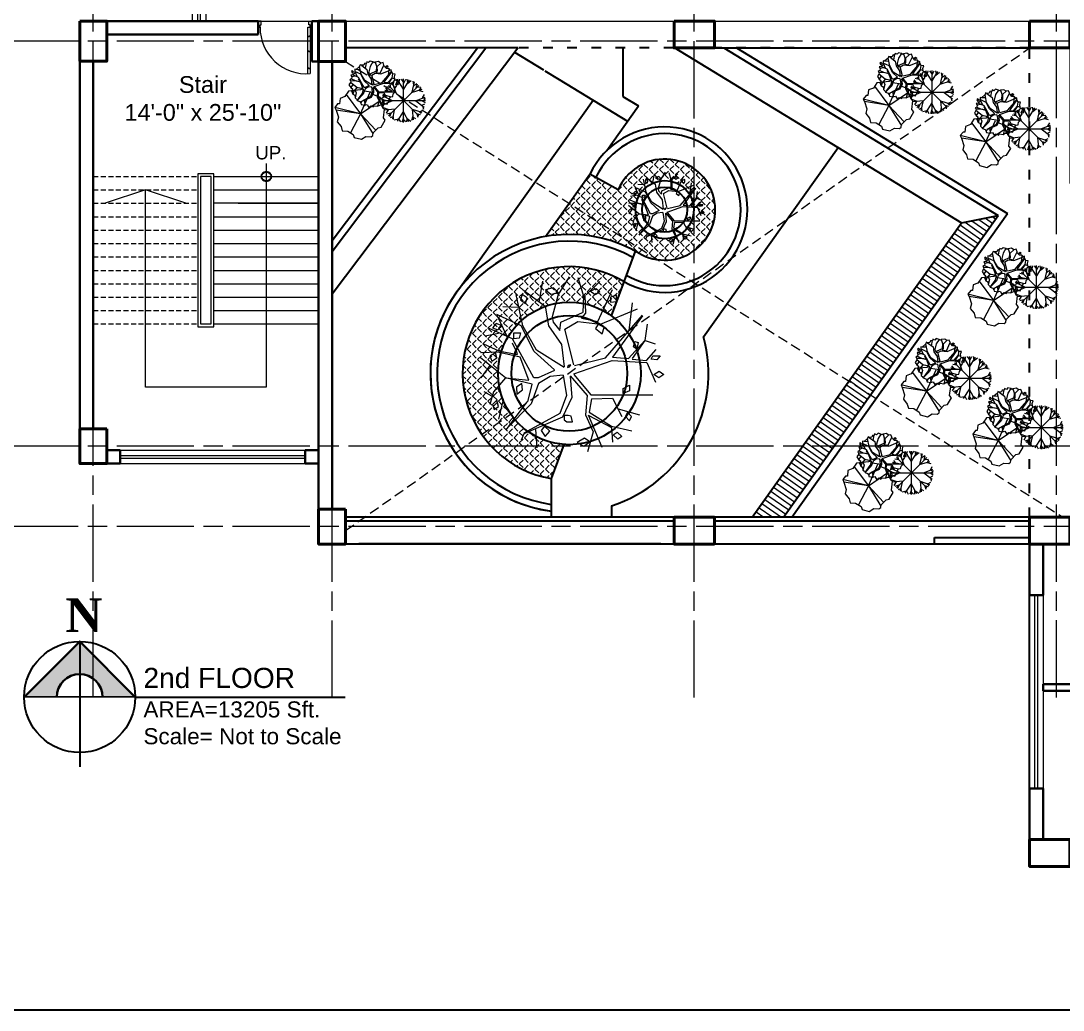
# Model space of a CAD drawing. Header units: inches. Extents: x -12 to 20935469, y -1604 to 24729220.
# Drawn here: x 20895921 to 20896698, y 24718738 to 24719476 of the extents above; entities that cross this region are included whole.
import ezdxf

# ---------------------------------------------------------------- set-up
doc = ezdxf.new("R2010")
doc.units = ezdxf.units.IN
doc.header["$LTSCALE"] = 0.03
doc.header["$MEASUREMENT"] = 0
for name, pattern in [('ACAD_ISO03W100', [30, 12, -18]), ('ACAD_ISO08W100', [36, 24, -3, 6, -3]), ('DASHED2', [0.375, 0.25, -0.125])]:
    doc.linetypes.add(name, pattern=pattern)
for name, color, linetype, lineweight in [('column', 1, 'Continuous', 40), ('Door', 7, 'Continuous', 18), ('Dot', 253, 'Continuous', 0), ('Gas', 21, 'Continuous', 5), ('Grid Line', 252, 'Continuous', 18), ('Hatch', 253, 'Continuous', 15), ('hatch-1', 253, 'Continuous', 5), ('ILLUSTR-TREE', 74, 'Continuous', 0), ('Low Wall', 7, 'Continuous', 30), ('Main Wall', 7, 'Continuous', 30), ('RAIL', 23, 'Continuous', 13), ('STAIR', 46, 'Continuous', 15), ('wind.', 150, 'Continuous', 20)]:
    doc.layers.add(name, color=color, linetype=linetype, lineweight=lineweight)
doc.layers.add('TEXT', color=7, linetype='Continuous')
doc.styles.add('2', font='swisscl.ttf')
doc.styles.add('ATTR', font='romans.shx', dxfattribs={"width": 0.8, "height": 0.7})
doc.styles.get("Standard").update_dxf_attribs({"font": 'timesbd.ttf'})

# ---------------------------------------------------------------- blocks, each defined once
blk = doc.blocks.new('fff')
at = {"layer": 'Grid Line', "color": 252, "linetype": 'ACAD_ISO08W100', "lineweight": 9, "ltscale": 80, "true_color": 0x939598}
for p, q in [((20830948.31, 24723521.1), (20830948.31, 24724698.78)), ((20831126.28, 24723521.11), (20831126.28, 24724698.79)), ((20831396.28, 24723521.11), (20831396.28, 24724698.79)), ((20831666.28, 24723521.12), (20831666.28, 24724698.8)), ((20833096.95, 24724010.75), (20830726.15, 24724010.75)), ((20833096.95, 24723708.72), (20830726.15, 24723708.72)), ((20833096.95, 24723648.75), (20830726.15, 24723648.75))]:
    blk.add_line(p, q, dxfattribs=at)
blk = doc.blocks.new('Door_45')
at = {"layer": 'Door'}
for p, q in [((1.5, 4.97), (1.5, 43.97)), ((3.5, 44.03), (3.5, 4.97)), ((1.5, 40.03), (2.25, 40.03)), ((2.25, 40.03), (2.25, 39.53)), ((2.25, 39.53), (2.75, 39.53)), ((2.75, 39.53), (2.75, 40.03)), ((2.75, 40.03), (3.5, 40.03)), ((1.5, 25.77), (2.25, 25.77)), ((2.25, 25.77), (2.25, 25.27)), ((2.25, 25.27), (2.75, 25.27)), ((2.75, 25.77), (3.5, 25.77)), ((2.75, 25.27), (2.75, 25.77)), ((1.5, 12.57), (2.25, 12.57)), ((2.25, 12.57), (2.25, 13.07)), ((2.25, 13.07), (2.75, 13.07)), ((2.75, 13.07), (2.75, 12.57)), ((2.75, 12.57), (3.5, 12.57)), ((0, -0.03), (0, 4.97)), ((0, 4.97), (1.5, 4.97)), ((3.5, 4.97), (1.5, 4.97)), ((1.5, 4.97), (1.5, 2.97)), ((1.5, 2.97), (2.5, 2.97)), ((2.5, 2.97), (2.5, -0.03)), ((42.5, 3), (42.5, -0.03)), ((43.5, 3), (42.5, 3)), ((45, 5), (43.5, 5)), ((43.5, 5), (43.5, 3)), ((45, -0.03), (45, 5)), ((2.5, -0.03), (0, -0.03)), ((42.5, -0.03), (45, -0.03))]:
    blk.add_line(p, q, dxfattribs=at)
blk.add_arc((4.66, 5.26), 38.84, 359.62325, 94.66847, dxfattribs=at)
blk = doc.blocks.new('TREE_002')
at = {"layer": 'ILLUSTR-TREE'}
for p, q in [((-13173.6, 13892), (-13169.7, 13913.2)), ((-13143.4, 13917.5), (-13154.3, 13899.8)), ((-13134.5, 13916.7), (-13128.5, 13897)), ((-13126.1, 13899.3), (-13112.4, 13912.7)), ((-13190.1, 13868.1), (-13196.7, 13899.8)), ((-13190.6, 13899.8), (-13192.3, 13894.2)), ((-13185.7, 13896.3), (-13190.6, 13899.8)), ((-13189.5, 13904), (-13167.5, 13887.8)), ((-13159, 13906.3), (-13167.2, 13904.2)), ((-13167.2, 13904.2), (-13161.7, 13900)), ((-13161.7, 13900), (-13154, 13901.4)), ((-13154.3, 13899.8), (-13160.4, 13877.2)), ((-13154, 13901.4), (-13159, 13906.3)), ((-13129, 13881.5), (-13128.5, 13898.4)), ((-13127.4, 13899.1), (-13126.8, 13880.8)), ((-13122, 13903), (-13115.9, 13905.8)), ((-13117, 13899.4), (-13122, 13903)), ((-13112.1, 13902.3), (-13117, 13899.4)), ((-13115.9, 13905.8), (-13112.1, 13902.3)), ((-13114.1, 13872.3), (-13099.3, 13904.7)), ((-13095.4, 13898.8), (-13101.6, 13897.1)), ((-13095.4, 13892.7), (-13095.4, 13898.8)), ((-13192.3, 13894.2), (-13187.3, 13890.6)), ((-13187.3, 13890.6), (-13185.7, 13896.3)), ((-13167.5, 13887.8), (-13164.2, 13868.1)), ((-13101.6, 13897.1), (-13101.6, 13891.8)), ((-13101.6, 13891.8), (-13095.4, 13892.7)), ((-13079.5, 13891.3), (-13082.8, 13863.1)), ((-13191.7, 13868.1), (-13216.5, 13879.3)), ((-13216.5, 13878.6), (-13206.6, 13858.2)), ((-13193.9, 13886.4), (-13210.4, 13887.1)), ((-13160.4, 13877.2), (-13159.3, 13871.6)), ((-13151.6, 13871.6), (-13129.6, 13881.5)), ((-13126.8, 13880.8), (-13131.2, 13875.8)), ((-13111.4, 13869.5), (-13074, 13885)), ((-13106.4, 13835.6), (-13069, 13878.6)), ((-13069, 13877.9), (-13099.3, 13836.3)), ((-13217, 13870.2), (-13220.9, 13865.9)), ((-13211, 13868.1), (-13217, 13870.2)), ((-13215.4, 13863.8), (-13211, 13868.1)), ((-13178.5, 13842), (-13191.7, 13868.1)), ((-13176.3, 13843.4), (-13190.1, 13868.1)), ((-13164.2, 13868.1), (-13151, 13849)), ((-13159.3, 13871.6), (-13152.7, 13863.1)), ((-13152.7, 13863.1), (-13151.6, 13871.6)), ((-13147.7, 13864.5), (-13134.5, 13872.3)), ((-13134.5, 13872.3), (-13111.4, 13869.5)), ((-13130.7, 13875.8), (-13114.1, 13872.3)), ((-13113.9, 13869.7), (-13116.7, 13865.3)), ((-13107.8, 13866.2), (-13113.9, 13869.7)), ((-13109.8, 13860), (-13107.8, 13866.2)), ((-13066.3, 13853.2), (-13064.1, 13869.5)), ((-13214.8, 13860.3), (-13228, 13857.5)), ((-13200.5, 13854.7), (-13224.2, 13865.2)), ((-13220.9, 13865.9), (-13215.4, 13863.8)), ((-13199.2, 13860.9), (-13192.3, 13860.9)), ((-13199.2, 13854.7), (-13199.2, 13860.9)), ((-13193.7, 13855.6), (-13199.2, 13854.7)), ((-13192.3, 13860.9), (-13193.7, 13855.6)), ((-13138.4, 13828.6), (-13147.7, 13864.5)), ((-13116.7, 13865.3), (-13109.8, 13860)), ((-13229.7, 13849.7), (-13214.3, 13842.7)), ((-13179.1, 13815.2), (-13200.5, 13854.7)), ((-13196.1, 13841.3), (-13200.5, 13850.4)), ((-13151, 13849), (-13148.3, 13826.4)), ((-13083.3, 13834.9), (-13066.8, 13853.2)), ((-13066.8, 13853.2), (-13079.5, 13834.9)), ((-13078.2, 13846.8), (-13076.8, 13852.1)), ((-13074.7, 13844.2), (-13078.2, 13846.8)), ((-13076.8, 13852.1), (-13073.4, 13851.2)), ((-13073.4, 13851.2), (-13074.7, 13844.2)), ((-13066.3, 13853.2), (-13056.4, 13849.7)), ((-13207.7, 13815.2), (-13233, 13835.6)), ((-13215.4, 13841.3), (-13232.4, 13840.6)), ((-13217.6, 13840.6), (-13223.6, 13837.7)), ((-13223.6, 13837.7), (-13221.4, 13832.1)), ((-13221.4, 13832.1), (-13216.5, 13835.6)), ((-13216.5, 13835.6), (-13217.6, 13840.6)), ((-13192.8, 13836.3), (-13215.4, 13841.3)), ((-13214.3, 13842.7), (-13195.6, 13839.1)), ((-13195.6, 13839.1), (-13196.1, 13841.3)), ((-13184, 13813), (-13192.8, 13836.3)), ((-13158.2, 13823.6), (-13178.5, 13842)), ((-13148.3, 13825.7), (-13176.3, 13843.4)), ((-13137.8, 13827.9), (-13106.4, 13835.6)), ((-13099.3, 13836.3), (-13083.3, 13834.9)), ((-13065.2, 13832.8), (-13055.3, 13844.1)), ((-13060.2, 13834.2), (-13058.6, 13837.7)), ((-13058.6, 13837.7), (-13051.4, 13837.7)), ((-13051.4, 13837.7), (-13054.7, 13833.5)), ((-13223.6, 13827.9), (-13232.4, 13815.2)), ((-13144.4, 13827.9), (-13145, 13825.7)), ((-13145, 13825.7), (-13142.8, 13826.4)), ((-13141.7, 13828.6), (-13144.4, 13827.9)), ((-13142.8, 13826.4), (-13141.7, 13828.6)), ((-13138.4, 13819.4), (-13099.8, 13832.8)), ((-13099.8, 13832.8), (-13064.6, 13830.7)), ((-13079.5, 13834.2), (-13065.2, 13832.8)), ((-13064.6, 13830.7), (-13055.8, 13810.9)), ((-13054.7, 13833.5), (-13060.2, 13834.2)), ((-13207.7, 13815.2), (-13219.8, 13801.1)), ((-13180.7, 13808.8), (-13207.7, 13815.2)), ((-13207.1, 13815.2), (-13184, 13813)), ((-13174.7, 13815.2), (-13179.1, 13815.2)), ((-13158.2, 13822.9), (-13174.7, 13815.2)), ((-13162.6, 13816.6), (-13174.1, 13809.5)), ((-13149.4, 13818), (-13162.6, 13816.6)), ((-13149.4, 13818), (-13146.1, 13797.5)), ((-13142.2, 13817.3), (-13125.2, 13797.5)), ((-13142.2, 13816.6), (-13140.6, 13795.4)), ((-13138.4, 13818.7), (-13121.3, 13798.2)), ((-13057.6, 13818.7), (-13052.1, 13822.2)), ((-13052.7, 13815.2), (-13057.6, 13818.7)), ((-13047.7, 13818.7), (-13052.7, 13815.2)), ((-13052.1, 13822.2), (-13047.7, 13818.7)), ((-13215.4, 13805.3), (-13209.9, 13793.3)), ((-13191, 13809.5), (-13196.5, 13806)), ((-13196.5, 13806), (-13196, 13798.9)), ((-13196, 13798.9), (-13190.5, 13803.2)), ((-13190.5, 13803.2), (-13191, 13809.5)), ((-13185.1, 13791.2), (-13180.7, 13808.8)), ((-13174.1, 13809.5), (-13181.8, 13789.1)), ((-13088.8, 13804.4), (-13082.2, 13807.9)), ((-13088.8, 13799.5), (-13088.8, 13804.4)), ((-13082.2, 13807.9), (-13082.2, 13802.3)), ((-13221.4, 13796.8), (-13229.1, 13801.1)), ((-13219.8, 13801.1), (-13223.6, 13788.4)), ((-13216.5, 13792.6), (-13220.9, 13788.4)), ((-13214.8, 13786.2), (-13216.5, 13792.6)), ((-13209.9, 13793.3), (-13214.8, 13773.5)), ((-13146.1, 13797.5), (-13152.7, 13779.2)), ((-13140.6, 13795.4), (-13149.9, 13775.7)), ((-13125.2, 13797.5), (-13126.8, 13777.8)), ((-13120.7, 13794), (-13122.9, 13780.6)), ((-13121.3, 13798.2), (-13058.6, 13798.2)), ((-13120.7, 13794), (-13099.3, 13794.7)), ((-13099.3, 13794.7), (-13089.9, 13776.4)), ((-13082.2, 13802.3), (-13088.8, 13799.5)), ((-13220.9, 13788.4), (-13219.2, 13783.4)), ((-13219.2, 13783.4), (-13214.8, 13786.2)), ((-13206.6, 13763), (-13185.7, 13791.2)), ((-13181.8, 13789.1), (-13206.6, 13763.7)), ((-13093.8, 13784.1), (-13072.3, 13777.8)), ((-13152.7, 13779.2), (-13189, 13759.4)), ((-13149.9, 13775.7), (-13189, 13758.7)), ((-13144.4, 13777.3), (-13148.3, 13777.3)), ((-13148.3, 13777.3), (-13148.3, 13773)), ((-13148.3, 13773), (-13145.5, 13770.9)), ((-13141.1, 13776.5), (-13144.4, 13777.3)), ((-13140, 13770.9), (-13141.1, 13776.5)), ((-13126.8, 13777.8), (-13119.1, 13760.9)), ((-13124, 13777.8), (-13110.3, 13745.3)), ((-13123.5, 13777.1), (-13100.4, 13765.1)), ((-13122.9, 13780.6), (-13100.4, 13766.5)), ((-13084.4, 13780.7), (-13086.4, 13776.3)), ((-13086.4, 13776.3), (-13082.3, 13771.9)), ((-13080.2, 13776.3), (-13084.4, 13780.7)), ((-13082.3, 13771.9), (-13080.2, 13776.3)), ((-13177.4, 13763), (-13175.8, 13744.6)), ((-13168.3, 13766.6), (-13171.7, 13762.2)), ((-13171.7, 13762.2), (-13167.6, 13756)), ((-13162.8, 13761.3), (-13168.3, 13766.6)), ((-13167.6, 13756), (-13162.8, 13761.3)), ((-13145.5, 13770.9), (-13140, 13770.9)), ((-13119.1, 13760.9), (-13124.6, 13740.4)), ((-13100.4, 13766.5), (-13080, 13761.6)), ((-13100.4, 13765.1), (-13099.3, 13750.3)), ((-13189, 13758.7), (-13191.7, 13752.4)), ((-13127.7, 13754.2), (-13135.3, 13749.8)), ((-13128.4, 13746.3), (-13122.2, 13750.7)), ((-13122.2, 13750.7), (-13127.7, 13754.2)), ((-13098.8, 13757.8), (-13094.7, 13760.4)), ((-13094, 13753.4), (-13098.8, 13757.8)), ((-13094.7, 13760.4), (-13089.9, 13756)), ((-13089.9, 13756), (-13094, 13753.4)), ((-13135.3, 13749.8), (-13128.4, 13746.3))]:
    blk.add_line(p, q, dxfattribs=at)
at = {"layer": 'ILLUSTR-TREE', "style": 'ATTR', "width": 0.8, "flags": 9}
blk.add_attdef('ESTCODE', (-13144.4, 13827.9), '', height=1.05, dxfattribs=at)
blk = doc.blocks.new('TREE_009')
at = {"layer": 'ILLUSTR-TREE'}
for p, q in [((-12222.4, 13880.3), (-12222.4, 13870.7)), ((-12216.4, 13879.1), (-12222.4, 13880.3)), ((-12202.6, 13891.8), (-12216.4, 13879.1)), ((-12199.9, 13878.4), (-12216.4, 13879.1)), ((-12200.4, 13897.9), (-12202.6, 13891.8)), ((-12196, 13860.1), (-12202.6, 13891.8)), ((-12195.5, 13896.1), (-12200.4, 13897.9)), ((-12185.9, 13897), (-12195.5, 13896.1)), ((-12195.5, 13896.1), (-12173.5, 13879.8)), ((-12183.2, 13903.2), (-12185.9, 13897)), ((-12175.7, 13905.2), (-12183.2, 13903.2)), ((-12179.5, 13884.1), (-12175.7, 13905.2)), ((-12174.2, 13910.3), (-12175.7, 13905.2)), ((-12166.7, 13906.7), (-12174.2, 13910.3)), ((-12173.5, 13879.8), (-12170.2, 13860.1)), ((-12160.5, 13912.9), (-12166.7, 13906.7)), ((-12160.3, 13891.8), (-12166.3, 13869.3)), ((-12149.3, 13909.5), (-12160.5, 13912.9)), ((-12149.3, 13909.5), (-12160.3, 13891.8)), ((-12144, 13905.9), (-12149.3, 13909.5)), ((-12140.5, 13908.8), (-12144, 13905.9)), ((-12126.8, 13911.1), (-12140.5, 13908.8)), ((-12140.5, 13908.8), (-12134.4, 13889)), ((-12135, 13873.5), (-12134.4, 13890.4)), ((-12133.3, 13891.1), (-12132.7, 13872.8)), ((-12132.1, 13891.3), (-12118.3, 13904.7)), ((-12118.3, 13904.7), (-12126.8, 13911.1)), ((-12120.1, 13864.3), (-12105.2, 13896.8)), ((-12108.9, 13906.7), (-12118.3, 13904.7)), ((-12117.3, 13861.5), (-12079.9, 13877)), ((-12105.2, 13896.8), (-12108.9, 13906.7)), ((-12102.7, 13891.7), (-12105.2, 13896.8)), ((-12095.1, 13883.8), (-12102.7, 13891.7)), ((-12097.9, 13891.8), (-12092.4, 13895.4)), ((-12093, 13888.3), (-12097.9, 13891.8)), ((-12085.4, 13883.4), (-12095.1, 13883.8)), ((-12088, 13891.8), (-12093, 13888.3)), ((-12092.4, 13895.4), (-12088, 13891.8)), ((-12085.4, 13883.4), (-12088.7, 13855.2)), ((-12079.9, 13877), (-12085.4, 13883.4)), ((-12075.9, 13878.5), (-12079.9, 13877)), ((-12075, 13870.7), (-12075.9, 13878.5)), ((-12235.6, 13841.8), (-12241.6, 13838)), ((-12241.6, 13838), (-12238.4, 13832.6)), ((-12230.1, 13857.3), (-12237.5, 13856.5)), ((-12237.5, 13856.5), (-12234, 13849.5)), ((-12234, 13849.5), (-12235.6, 13841.8)), ((-12235.6, 13841.8), (-12220.2, 13834.7)), ((-12232, 13875), (-12235.4, 13870.6)), ((-12235.4, 13870.6), (-12231.3, 13864.4)), ((-12220.8, 13852.3), (-12234, 13849.5)), ((-12226.5, 13869.7), (-12232, 13875)), ((-12231.3, 13864.4), (-12226.5, 13869.7)), ((-12223.7, 13862.7), (-12230.1, 13857.3)), ((-12206.5, 13846.7), (-12230.1, 13857.3)), ((-12222.4, 13870.7), (-12223.7, 13862.7)), ((-12197.7, 13860.1), (-12222.4, 13871.4)), ((-12222.4, 13870.7), (-12212.5, 13850.2)), ((-12220.2, 13834.7), (-12201.5, 13831.2)), ((-12185, 13807.2), (-12206.5, 13846.7)), ((-12202.1, 13833.3), (-12206.5, 13842.5)), ((-12184.5, 13834), (-12197.7, 13860.1)), ((-12182.3, 13835.4), (-12196, 13860.1)), ((-12164.1, 13815.7), (-12184.5, 13834)), ((-12154.2, 13817.8), (-12182.3, 13835.4)), ((-12170.2, 13860.1), (-12157, 13841.1)), ((-12166.3, 13869.3), (-12165.2, 13863.6)), ((-12165.2, 13863.6), (-12158.6, 13855.2)), ((-12158.6, 13855.2), (-12157.5, 13863.6)), ((-12157.5, 13863.6), (-12135.5, 13873.5)), ((-12157, 13841.1), (-12154.2, 13818.5)), ((-12153.7, 13856.6), (-12140.5, 13864.3)), ((-12144.3, 13820.6), (-12153.7, 13856.6)), ((-12140.5, 13864.3), (-12117.3, 13861.5)), ((-12132.7, 13872.8), (-12137.2, 13867.9)), ((-12136.6, 13867.9), (-12120.1, 13864.3)), ((-12112.4, 13827.6), (-12075, 13870.7)), ((-12075, 13870), (-12105.2, 13828.4)), ((-12089.3, 13826.9), (-12072.8, 13845.3)), ((-12072.8, 13845.3), (-12085.4, 13826.9)), ((-12070, 13861.5), (-12075, 13870.7)), ((-12072.2, 13845.3), (-12070, 13861.5)), ((-12072.2, 13845.3), (-12062.3, 13841.8)), ((-12071.1, 13824.8), (-12061.2, 13836.1)), ((-12060.1, 13860.9), (-12070, 13861.5)), ((-12063.5, 13850.3), (-12060.1, 13860.9)), ((-12062.3, 13841.8), (-12063.5, 13850.3)), ((-12061.2, 13836.1), (-12062.3, 13841.8)), ((-12049.1, 13838.8), (-12061.2, 13836.1)), ((-12058, 13820.3), (-12049.1, 13838.8)), ((-12238.9, 13827.6), (-12245.1, 13817.7)), ((-12245.1, 13817.7), (-12238.4, 13807.2)), ((-12238.4, 13832.6), (-12238.9, 13827.6)), ((-12213.6, 13807.2), (-12238.9, 13827.6)), ((-12221.3, 13833.3), (-12238.4, 13832.6)), ((-12229.6, 13819.9), (-12238.4, 13807.2)), ((-12238.4, 13807.2), (-12229.9, 13800.9)), ((-12229.9, 13800.9), (-12235.1, 13793.1)), ((-12227.4, 13788.9), (-12235.1, 13793.1)), ((-12235.1, 13793.1), (-12232.7, 13786.8)), ((-12225.7, 13793.1), (-12229.6, 13780.4)), ((-12213.6, 13807.2), (-12225.7, 13793.1)), ((-12198.8, 13828.4), (-12221.3, 13833.3)), ((-12221.3, 13797.3), (-12215.8, 13785.3)), ((-12186.7, 13800.8), (-12213.6, 13807.2)), ((-12213.1, 13807.2), (-12190, 13805.1)), ((-12201.5, 13831.2), (-12202.1, 13833.3)), ((-12190, 13805.1), (-12198.8, 13828.4)), ((-12191.1, 13783.2), (-12186.7, 13800.8)), ((-12180.1, 13801.6), (-12187.8, 13781.1)), ((-12180.6, 13807.2), (-12185, 13807.2)), ((-12164.1, 13815), (-12180.6, 13807.2)), ((-12168.5, 13808.6), (-12180.1, 13801.6)), ((-12155.3, 13810), (-12168.5, 13808.6)), ((-12155.3, 13810), (-12152, 13789.6)), ((-12150.4, 13819.9), (-12150.9, 13817.8)), ((-12150.9, 13817.8), (-12148.7, 13818.5)), ((-12147.6, 13820.6), (-12150.4, 13819.9)), ((-12148.7, 13818.5), (-12147.6, 13820.6)), ((-12148.2, 13809.3), (-12131.1, 13789.6)), ((-12148.2, 13808.6), (-12146.5, 13787.4)), ((-12144.3, 13811.4), (-12105.8, 13824.8)), ((-12144.3, 13810.7), (-12127.2, 13790.3)), ((-12143.8, 13819.9), (-12112.4, 13827.6)), ((-12105.8, 13824.8), (-12070.6, 13822.7)), ((-12105.2, 13828.4), (-12089.3, 13826.9)), ((-12085.4, 13826.2), (-12071.1, 13824.8)), ((-12070.6, 13822.7), (-12061.8, 13803)), ((-12064.5, 13790.3), (-12061.4, 13796.5)), ((-12061.8, 13803), (-12053.9, 13815)), ((-12061.4, 13796.5), (-12061.8, 13803)), ((-12053.9, 13815), (-12058, 13820.3)), ((-12051.8, 13826.5), (-12053.9, 13822.1)), ((-12053.9, 13822.1), (-12049.7, 13817.7)), ((-12047.7, 13822.1), (-12051.8, 13826.5)), ((-12049.7, 13817.7), (-12047.7, 13822.1)), ((-12232.7, 13786.8), (-12229.6, 13780.4)), ((-12229.6, 13780.4), (-12222.4, 13777.1)), ((-12222.4, 13777.1), (-12220.8, 13765.6)), ((-12215.8, 13785.3), (-12220.8, 13765.6)), ((-12220.8, 13765.6), (-12214.8, 13760.4)), ((-12214.8, 13760.4), (-12212.5, 13755.7)), ((-12212.5, 13755), (-12191.6, 13783.2)), ((-12187.8, 13781.1), (-12212.5, 13755.7)), ((-12212.5, 13755.7), (-12202.4, 13751.6)), ((-12202.4, 13751.6), (-12197.7, 13744.4)), ((-12194.9, 13750.8), (-12197.7, 13744.4)), ((-12158.6, 13771.2), (-12194.9, 13751.5)), ((-12155.9, 13767.7), (-12194.9, 13750.8)), ((-12183.4, 13755), (-12181.7, 13736.7)), ((-12152, 13789.6), (-12158.6, 13771.2)), ((-12146.5, 13787.4), (-12155.9, 13767.7)), ((-12131.1, 13789.6), (-12132.7, 13769.8)), ((-12132.7, 13769.8), (-12125, 13752.9)), ((-12125, 13752.9), (-12130.5, 13732.4)), ((-12130, 13769.8), (-12116.2, 13737.4)), ((-12129.4, 13769.1), (-12106.3, 13757.1)), ((-12126.7, 13786), (-12128.9, 13772.6)), ((-12128.9, 13772.6), (-12106.3, 13758.5)), ((-12127.2, 13790.3), (-12064.5, 13790.3)), ((-12126.7, 13786), (-12105.2, 13786.7)), ((-12106.3, 13758.5), (-12086, 13753.6)), ((-12106.3, 13757.1), (-12105.2, 13742.3)), ((-12105.2, 13786.7), (-12095.9, 13768.4)), ((-12099.7, 13776.2), (-12078.3, 13769.8)), ((-12093.1, 13741), (-12086, 13753.6)), ((-12086, 13753.6), (-12084.8, 13761.3)), ((-12084.8, 13761.3), (-12078.3, 13769.8)), ((-12078.3, 13769.8), (-12070.4, 13771)), ((-12070.4, 13771), (-12068.3, 13781.5)), ((-12068.3, 13781.5), (-12063.5, 13786.8)), ((-12063.5, 13786.8), (-12064.5, 13790.3)), ((-12197.7, 13744.4), (-12196.9, 13739.2)), ((-12196.9, 13739.2), (-12181.7, 13736.7)), ((-12181.7, 13736.7), (-12172.8, 13739.2)), ((-12172.8, 13739.2), (-12165.3, 13726.9)), ((-12165.3, 13726.9), (-12157.7, 13733.9)), ((-12157.7, 13733.9), (-12148.8, 13729.5)), ((-12148.8, 13729.5), (-12144.6, 13733.9)), ((-12144.6, 13733.9), (-12130.5, 13732.4)), ((-12130.5, 13732.4), (-12122, 13736.6)), ((-12122, 13736.6), (-12116.2, 13737.4)), ((-12116.2, 13737.4), (-12112.3, 13748)), ((-12108.3, 13740.7), (-12113.8, 13737.2)), ((-12113.8, 13737.2), (-12113.2, 13730.1)), ((-12113.2, 13730.1), (-12107.7, 13734.4)), ((-12112.3, 13748), (-12105.2, 13742.3)), ((-12107.7, 13734.4), (-12108.3, 13740.7)), ((-12105.2, 13742.3), (-12093.1, 13741))]:
    blk.add_line(p, q, dxfattribs=at)
at = {"layer": 'ILLUSTR-TREE', "style": 'ATTR', "width": 0.8, "flags": 9}
blk.add_attdef('ESTCODE', (-12147.6, 13820.6), '', height=1.05, dxfattribs=at)
blk = doc.blocks.new('TREE_018')
at = {"layer": 'ILLUSTR-TREE'}
for p, q in [((-11106, 14107.7), (-11119.7, 14087.4)), ((-11115.1, 14094.2), (-11061.1, 14022.2)), ((-11060.6, 14112.1), (-11106, 14107.7)), ((-11061.1, 14022.2), (-11025.1, 14103.2)), ((-11053.7, 14115.6), (-11060.6, 14112.1)), ((-11046.1, 14107.7), (-11053.7, 14115.6)), ((-11014.5, 14102.4), (-11046.1, 14107.7)), ((-11014.5, 14094.4), (-11014.5, 14102.4)), ((-10985.6, 14083), (-11014.5, 14094.4)), ((-11147.2, 14059.2), (-11157.5, 14046)), ((-11140.4, 14059.2), (-11147.2, 14059.2)), ((-11138.3, 14080.3), (-11140.4, 14059.2)), ((-11119.7, 14087.4), (-11138.3, 14080.3)), ((-11061.1, 14022.2), (-10987.7, 14072.4)), ((-10987, 14070.6), (-10985.6, 14083)), ((-10975.3, 14042.4), (-10987, 14070.6)), ((-11061.1, 14022.2), (-11157.5, 14046)), ((-11157.5, 14046), (-11153.4, 14036.3)), ((-11061.1, 14022.2), (-11153.4, 14036.3)), ((-11153.4, 14036.3), (-11144.5, 14008.9)), ((-11061.1, 14022.2), (-11099.1, 13950.3)), ((-11061.1, 14022.2), (-11003.8, 13960)), ((-11061.1, 14022.2), (-11013.8, 13945.4)), ((-10970.5, 14039.8), (-10975.3, 14042.4)), ((-10974.6, 14006.3), (-10970.5, 14039.8)), ((-11144.5, 14008.9), (-11148.6, 13992.2)), ((-11148.6, 13992.2), (-11134.2, 13973.7)), ((-10982.9, 13971.9), (-10967.7, 13997.5)), ((-10967.7, 13997.5), (-10974.6, 14006.3)), ((-11134.2, 13973.7), (-11130, 13957.8)), ((-11130, 13957.8), (-11109.4, 13956.9)), ((-11109.4, 13956.9), (-11088.8, 13943.7)), ((-11088.8, 13943.7), (-11085.3, 13933.1)), ((-11021.4, 13935.7), (-11014.5, 13940.2)), ((-11014.5, 13940.2), (-11013.1, 13950.7)), ((-11013.1, 13950.7), (-10994.6, 13969.2)), ((-10994.6, 13969.2), (-10982.9, 13971.9)), ((-11085.3, 13933.1), (-11057.8, 13926)), ((-11057.8, 13926), (-11040.6, 13936.6)), ((-11040.6, 13936.6), (-11021.4, 13935.7))]:
    blk.add_line(p, q, dxfattribs=at)
at = {"layer": 'ILLUSTR-TREE', "style": 'ATTR', "width": 0.8, "flags": 9}
blk.add_attdef('ESTCODE', (-11061.1, 14022.2), '', height=1.05, dxfattribs=at)
blk = doc.blocks.new('TREE_007')
at = {"layer": 'ILLUSTR-TREE'}
for p, q in [((-12375.6, 14090.8), (-12501.6, 13964.8)), ((-12501.6, 14090.8), (-12375.6, 13964.8)), ((-12491.7, 14081.1), (-12495, 14097.3)), ((-12480.7, 14091), (-12492.8, 14099.4)), ((-12469.7, 14059.9), (-12485.7, 14105.1)), ((-12481.3, 14091.7), (-12477.4, 14109.3)), ((-12456, 14102.3), (-12471.4, 14111.4)), ((-12438.9, 14074.7), (-12463.7, 14114.2)), ((-12457.6, 14104.4), (-12454.9, 14116.4)), ((-12438.3, 14103.7), (-12447.7, 14117.1)), ((-12438.6, 13937.8), (-12438.6, 14117.8)), ((-12438.3, 14100.1), (-12429.5, 14117.1)), ((-12438.3, 14075.5), (-12414.1, 14114.2)), ((-12420.7, 14103), (-12423.5, 14117.1)), ((-12422.9, 14099.4), (-12407, 14111.4)), ((-12403.7, 14062.8), (-12393.2, 14105.8)), ((-12396.5, 14092.4), (-12398.7, 14107.9)), ((-12396.5, 14090.3), (-12383.9, 14099.4)), ((-12386.6, 14080.4), (-12381.7, 14097.3)), ((-12516.5, 14043), (-12527.5, 14039.5)), ((-12485.1, 14027.5), (-12526.4, 14047.2)), ((-12513.7, 14041.6), (-12523.6, 14054.3)), ((-12504.9, 14067.7), (-12521.4, 14062.8)), ((-12470.8, 14059.9), (-12517, 14070.5)), ((-12503.3, 14067), (-12512.6, 14079)), ((-12492.3, 14081.1), (-12508.2, 14084.6)), ((-12405.3, 14061.3), (-12362.4, 14074.7)), ((-12389.4, 14027.5), (-12349.8, 14042.3)), ((-12382.8, 14083.2), (-12369, 14084.6)), ((-12374.5, 14070.5), (-12358.6, 14066.3)), ((-12372.9, 14071.2), (-12366.3, 14081.8)), ((-12360.2, 14038.8), (-12352.5, 14052.9)), ((-12528.6, 14027.8), (-12348.6, 14027.8)), ((-12516.5, 14027.5), (-12528, 14021.1)), ((-12518.1, 14026.8), (-12527.5, 14033.8)), ((-12485.1, 14026.8), (-12526.9, 14009.2)), ((-12515.9, 14014.1), (-12526.9, 14017.6)), ((-12520.3, 14012), (-12525.3, 14005.6)), ((-12387.7, 14027.5), (-12353.1, 14000.7)), ((-12363, 14008.4), (-12350.3, 14014.8)), ((-12361.9, 14027.5), (-12349.2, 14019.7)), ((-12360.2, 14027.5), (-12349.2, 14033.8)), ((-12360.2, 14006.3), (-12356.9, 13992.9)), ((-12358.6, 14038.8), (-12349.2, 14036)), ((-12502.7, 13990.8), (-12522.5, 13997.9)), ((-12473.6, 13992.9), (-12518.7, 13988)), ((-12502.7, 13989.4), (-12511.5, 13975.3)), ((-12491.2, 13976), (-12507.7, 13971.1)), ((-12491.2, 13974.6), (-12496.7, 13960.5)), ((-12482.9, 13961.2), (-12493.9, 13957)), ((-12477.4, 13988.7), (-12485.1, 13952)), ((-12482.4, 13961.2), (-12481.3, 13949.2)), ((-12439.4, 13983.8), (-12465.9, 13942.9)), ((-12438.9, 13957), (-12445.5, 13938.6)), ((-12438.9, 13979.5), (-12418.5, 13941.4)), ((-12400.4, 13964), (-12405.3, 13945)), ((-12403.1, 13992.2), (-12363.5, 13979.5)), ((-12403.1, 13992.2), (-12398.7, 13948.5)), ((-12399.3, 13959.1), (-12389.4, 13953.4)), ((-12385.5, 13974.6), (-12370.1, 13970.4)), ((-12383.3, 13972.5), (-12380, 13959.8)), ((-12374, 13983.1), (-12366.3, 13973.9)), ((-12370.7, 13982.3), (-12358.6, 13988)), ((-12460.4, 13950.6), (-12477.4, 13947.1)), ((-12459.3, 13952.7), (-12452.1, 13939.3)), ((-12438.3, 13947.8), (-12430.6, 13939.3)), ((-12425.7, 13953.4), (-12426.8, 13939.3)), ((-12424.6, 13953.4), (-12408.6, 13942.9))]:
    blk.add_line(p, q, dxfattribs=at)
at = {"layer": 'ILLUSTR-TREE', "style": 'ATTR', "width": 0.8, "flags": 9}
blk.add_attdef('ESTCODE', (-12438.6, 14027.8), '', height=1.05, dxfattribs=at)

msp = doc.modelspace()

# ---------------------------------------------------------------- hatches: boundary and pattern name
at = {"layer": 'hatch-1'}
h = msp.add_hatch(dxfattribs=at)
h.set_pattern_fill('ANGLE', color=256, scale=20, angle=315)
h.set_pattern_definition([(315, (67250.2304, 1006.44), (3.8890872965, 3.8890872965), [4, -1.5]), (45, (67250.2304, 1006.44), (-3.8890872965, 3.8890872965), [4, -1.5])])
h.paths.add_polyline_path([(20896365.91, 24719349.59), (20896344.83, 24719361.22), (20896311.84, 24719314.83, -0.177815), (20896382.12, 24719302.01, 2.616068)])
h.paths.add_polyline_path([(20896422.36, 24719334.85, 1), (20896378.83, 24719334.85, 1)], flags=16)
h.paths.add_polyline_path([(20896417.36, 24719334.85, -1), (20896383.83, 24719334.85, -1)], flags=0)
h = msp.add_hatch(dxfattribs=at)
h.set_pattern_fill('ANGLE', color=256, scale=20, angle=315)
h.set_pattern_definition([(315, (56874.597, 25284.3755), (3.8890872965, 3.8890872965), [4, -1.5]), (45, (56874.597, 25284.3755), (-3.8890872965, 3.8890872965), [4, -1.5])])
h.paths.add_polyline_path([(20896370.17, 24719281.19, 0.806908), (20896264.22, 24719167.17), (20896285.83, 24719182.42, -0.152783), (20896276.34, 24719212.73, -0.61288), (20896360.79, 24719255.74)])
h.paths.add_polyline_path([(20896325.39, 24719159.71, -0.225355), (20896285.83, 24719182.42), (20896264.22, 24719167.17, 0.200401), (20896316.01, 24719134.26)])
at = {"layer": 'Low Wall'}
h = msp.add_hatch(color=256, dxfattribs=at)
h.paths.add_polyline_path([(20895947.45, 24718971.37), (20895923.07, 24718971.37), (20895964.49, 24719012.79), (20895964.49, 24718988.41, 0.414214)])
h.paths.add_polyline_path([(20895964.49, 24718988.41), (20895964.49, 24719012.79), (20896005.9, 24718971.37), (20895981.52, 24718971.37, 0.414214)])

# ---------------------------------------------------------------- linework, layer by layer
for p, q in [((20896152.62, 24719271.98), (20896291.12, 24719455.44)), ((20896152.62, 24719311.81), (20896261.05, 24719455.44)), ((20896152.62, 24719303.52), (20896267.31, 24719455.44)), ((20896291.12, 24719455.44), (20896162.62, 24719455.44)), ((20896288.71, 24719452.25), (20896310.34, 24719439.03)), ((20896310.29, 24719455.44), (20896310.34, 24719455.41)), ((20896369.34, 24719455.44), (20896369.34, 24719419.35)), ((20896407.62, 24719455.79), (20896621.79, 24719324.91)), ((20896437.62, 24719455.44), (20896672.62, 24719455.44)), ((20896444.63, 24719455.44), (20896649.07, 24719330.5)), ((20896454.22, 24719455.44), (20896656.25, 24719331.97)), ((20896311.34, 24719438.41), (20896321.91, 24719431.96)), ((20896321.91, 24719431.96), (20896372.96, 24719400.76)), ((20896369.34, 24719419.35), (20896381.08, 24719412.18)), ((20896247.04, 24719275.44), (20896347.31, 24719416.43)), ((20896357.4, 24719378.88), (20896381.08, 24719412.18)), ((20896429.5, 24719239.98), (20896529.85, 24719381.09)), ((20896311.84, 24719314.83), (20896344.83, 24719361.22)), ((20896365.91, 24719349.59), (20896344.83, 24719361.22)), ((20896489.19, 24719105.44), (20896649.07, 24719330.5)), ((20896495.32, 24719105.44), (20896656.25, 24719331.97)), ((20896621.79, 24719324.91), (20896649.07, 24719330.5)), ((20896465.89, 24719105.44), (20896621.79, 24719324.91)), ((20896378.58, 24719304), (20896360.79, 24719255.74)), ((20896325.39, 24719159.71), (20896316.01, 24719134.26)), ((20896316.01, 24719134.26), (20896316.01, 24719105.44)), ((20896360.95, 24719113.98), (20896360.95, 24719105.44)), ((20896407.62, 24719105.45), (20896162.62, 24719105.45)), ((20896407.62, 24719105.44), (20896162.62, 24719105.44)), ((20896407.62, 24719102.45), (20896162.62, 24719102.45)), ((20896407.62, 24719102.44), (20896162.62, 24719102.44)), ((20896601.62, 24719105.44), (20896437.62, 24719105.44)), ((20896672.62, 24719105.44), (20896437.62, 24719105.44)), ((20896601.62, 24719102.44), (20896437.62, 24719102.44)), ((20896672.62, 24719102.44), (20896437.62, 24719102.44)), ((20896601.62, 24719085.44), (20896162.62, 24719085.45)), ((20896397.59, 24719085.59), (20896172.59, 24719085.6)), ((20896221.75, 24719085.6), (20896221.75, 24719085.6)), ((20895964.49, 24719012.79), (20895964.49, 24718919.41)), ((20896005.9, 24718971.37), (20896162.38, 24718971.37))]:
    msp.add_line(p, q)
at = {"linetype": 'ACAD_ISO03W100', "ltscale": 20}
for p, q in [((20896497.12, 24719455.44), (20896162.62, 24719455.44)), ((20896672.62, 24719455.44), (20896524.68, 24719455.44)), ((20896672.62, 24719105.44), (20896672.62, 24719455.44))]:
    msp.add_line(p, q, dxfattribs=at)
msp.add_lwpolyline([(20896601.62, 24719090.44), (20896672.62, 24719090.44), (20896672.62, 24719085.44), (20896601.62, 24719085.44)], close=True)
for points in [[(20897358.09, 24719085.42), (20897358.09, 24718844.97), (20896672.62, 24718844.97), (20896672.62, 24719085.44)], [(20896005.86, 24718971.41), (20895923.07, 24718971.34)]]:
    msp.add_lwpolyline(points)
for centre, radius in [((20896103.58, 24719359.57), 3.61), ((20896400.59, 24719334.85), 21.77), ((20896400.59, 24719334.85), 16.77), ((20896329.52, 24719212.73), 53.18), ((20896329.52, 24719212.73), 43.18), ((20895964.49, 24718971.37), 41.41)]:
    msp.add_circle(centre, radius)
for centre, radius, start, end in [((20896400.59, 24719334.85), 61.68, 240.38426, 154.68768), ((20896400.59, 24719334.85), 56.68, 239.62136, 154.68768), ((20896400.59, 24719334.85), 37.68, 238.95573, 156.97315), ((20896329.52, 24719212.73), 103.62, 59.49523, 262.50841), ((20896329.52, 24719212.73), 98.62, 61.33391, 262.12624), ((20896329.52, 24719212.73), 79.62, 59.35356, 260.23079), ((20896329.52, 24719212.73), 103.62, 142.75346, 262.50842), ((20896329.52, 24719212.73), 103.62, 287.6546, 15.25112)]:
    msp.add_arc(centre, radius, start, end)
at = {"layer": 'column', "lineweight": 40, "ltscale": 20}
for points in [[(20895964.64, 24719475.49), (20895984.64, 24719475.49), (20895984.64, 24719445.49), (20895964.64, 24719445.49)], [(20896142.62, 24719475.44), (20896162.62, 24719475.44), (20896162.62, 24719445.44), (20896142.62, 24719445.44)], [(20896407.62, 24719475.44), (20896407.62, 24719455.44), (20896437.62, 24719455.44), (20896437.62, 24719475.44)], [(20896672.62, 24719475.44), (20896672.62, 24719455.44), (20896702.62, 24719455.44), (20896702.62, 24719475.44)], [(20895984.65, 24719171.41), (20895964.65, 24719171.41), (20895964.65, 24719145.41), (20895984.65, 24719145.41)], [(20896162.62, 24719111.45), (20896142.62, 24719111.45), (20896142.62, 24719085.45), (20896162.62, 24719085.45)], [(20896437.62, 24719085.44), (20896437.62, 24719105.44), (20896407.62, 24719105.44), (20896407.62, 24719085.44)], [(20896672.62, 24719105.44), (20896672.62, 24719085.44), (20896702.62, 24719085.44), (20896702.62, 24719105.44)], [(20896672.62, 24718864.97), (20896672.62, 24718844.97), (20896702.62, 24718844.97), (20896702.62, 24718864.97)]]:
    msp.add_lwpolyline(points, close=True, dxfattribs=at)
at = {"layer": 'Defpoints'}
msp.add_lwpolyline([(20895720.09, 24720196.34), (20898158.96, 24720196.34), (20898158.96, 24718737.81), (20895720.09, 24718737.81)], close=True, dxfattribs=at)
at = {"layer": 'Dot', "linetype": 'DASHED2', "lineweight": 0, "ltscale": 1000}
for p, q in [((20896162.62, 24719095.45), (20896672.62, 24719455.44)), ((20896162.62, 24719445.45), (20896697.62, 24719105.44))]:
    msp.add_line(p, q, dxfattribs=at)
at = {"layer": 'Gas', "color": 0, "lineweight": 5}
for points in [[(20896064.59, 24719361.57), (20896052.59, 24719361.57), (20896052.59, 24719247.57), (20896064.59, 24719247.57)], [(20896062.59, 24719359.57), (20896054.59, 24719359.57), (20896054.59, 24719249.57), (20896062.59, 24719249.57)]]:
    msp.add_lwpolyline(points, close=True, dxfattribs=at)
at = {"layer": 'Hatch', "linetype": 'Continuous'}
for p, q in [((20896629.6, 24719326.51), (20896640.71, 24719318.73)), ((20896634.65, 24719327.54), (20896642.88, 24719321.78)), ((20896639.71, 24719328.58), (20896645.05, 24719324.84)), ((20896644.77, 24719329.62), (20896647.22, 24719327.9)), ((20896618.63, 24719320.45), (20896634.19, 24719309.56)), ((20896620.8, 24719323.51), (20896636.36, 24719312.61)), ((20896624.54, 24719325.47), (20896638.53, 24719315.67)), ((20896612.11, 24719311.28), (20896627.67, 24719300.38)), ((20896614.28, 24719314.34), (20896629.85, 24719303.44)), ((20896616.45, 24719317.4), (20896632.02, 24719306.5)), ((20896607.77, 24719305.17), (20896623.33, 24719294.27)), ((20896609.94, 24719308.23), (20896625.5, 24719297.33)), ((20896601.25, 24719296), (20896616.82, 24719285.1)), ((20896603.42, 24719299.05), (20896618.99, 24719288.16)), ((20896605.6, 24719302.11), (20896621.16, 24719291.21)), ((20896596.91, 24719289.88), (20896612.47, 24719278.98)), ((20896599.08, 24719292.94), (20896614.64, 24719282.04)), ((20896590.39, 24719280.71), (20896605.96, 24719269.81)), ((20896592.56, 24719283.77), (20896608.13, 24719272.87)), ((20896594.74, 24719286.82), (20896610.3, 24719275.93)), ((20896586.05, 24719274.6), (20896601.61, 24719263.7)), ((20896588.22, 24719277.65), (20896603.79, 24719266.75)), ((20896579.53, 24719265.42), (20896595.1, 24719254.53)), ((20896581.71, 24719268.48), (20896597.27, 24719257.58)), ((20896583.88, 24719271.54), (20896599.44, 24719260.64)), ((20896573.02, 24719256.25), (20896588.58, 24719245.35)), ((20896575.19, 24719259.31), (20896590.75, 24719248.41)), ((20896577.36, 24719262.37), (20896592.93, 24719251.47)), ((20896568.68, 24719250.14), (20896584.24, 24719239.24)), ((20896570.85, 24719253.2), (20896586.41, 24719242.3)), ((20896562.16, 24719240.97), (20896577.72, 24719230.07)), ((20896564.33, 24719244.02), (20896579.9, 24719233.13)), ((20896566.5, 24719247.08), (20896582.07, 24719236.18)), ((20896557.82, 24719234.85), (20896573.38, 24719223.95)), ((20896559.99, 24719237.91), (20896575.55, 24719227.01)), ((20896551.3, 24719225.68), (20896566.87, 24719214.78)), ((20896553.47, 24719228.74), (20896569.04, 24719217.84)), ((20896555.64, 24719231.79), (20896571.21, 24719220.9)), ((20896546.96, 24719219.57), (20896562.52, 24719208.67)), ((20896549.13, 24719222.62), (20896564.69, 24719211.72)), ((20896540.44, 24719210.39), (20896556.01, 24719199.5)), ((20896542.61, 24719213.45), (20896558.18, 24719202.55)), ((20896544.79, 24719216.51), (20896560.35, 24719205.61)), ((20896536.1, 24719204.28), (20896551.66, 24719193.38)), ((20896538.27, 24719207.34), (20896548, 24719200.52)), ((20896529.58, 24719195.11), (20896545.15, 24719184.21)), ((20896531.76, 24719198.17), (20896547.32, 24719187.27)), ((20896533.93, 24719201.22), (20896549.49, 24719190.32)), ((20896548, 24719200.52), (20896553.83, 24719196.44)), ((20896525.24, 24719188.99), (20896540.8, 24719178.1)), ((20896527.41, 24719192.05), (20896542.98, 24719181.15)), ((20896518.72, 24719179.82), (20896534.29, 24719168.92)), ((20896520.9, 24719182.88), (20896536.46, 24719171.98)), ((20896523.07, 24719185.94), (20896538.63, 24719175.04)), ((20896512.21, 24719170.65), (20896527.77, 24719159.75)), ((20896514.38, 24719173.71), (20896529.95, 24719162.81)), ((20896516.55, 24719176.76), (20896532.12, 24719165.87)), ((20896507.87, 24719164.54), (20896523.43, 24719153.64)), ((20896510.04, 24719167.59), (20896525.6, 24719156.69)), ((20896501.35, 24719155.36), (20896516.92, 24719144.47)), ((20896503.52, 24719158.42), (20896519.09, 24719147.52)), ((20896505.69, 24719161.48), (20896521.26, 24719150.58)), ((20896497.01, 24719149.25), (20896512.57, 24719138.35)), ((20896499.18, 24719152.31), (20896514.74, 24719141.41)), ((20896490.49, 24719140.08), (20896506.06, 24719129.18)), ((20896492.66, 24719143.14), (20896508.23, 24719132.24)), ((20896494.84, 24719146.19), (20896510.4, 24719135.29)), ((20896486.15, 24719133.96), (20896501.71, 24719123.07)), ((20896488.32, 24719137.02), (20896503.88, 24719126.12)), ((20896479.63, 24719124.79), (20896495.2, 24719113.89)), ((20896481.81, 24719127.85), (20896497.37, 24719116.95)), ((20896483.98, 24719130.91), (20896499.54, 24719120.01)), ((20896475.29, 24719118.68), (20896490.85, 24719107.78)), ((20896477.46, 24719121.73), (20896493.03, 24719110.84)), ((20896468.77, 24719109.51), (20896474.58, 24719105.44)), ((20896470.95, 24719112.56), (20896481.12, 24719105.44)), ((20896473.12, 24719115.62), (20896487.66, 24719105.44)), ((20896466.6, 24719106.45), (20896468.05, 24719105.44))]:
    msp.add_line(p, q, dxfattribs=at)
at = {"layer": 'Hatch'}
msp.add_lwpolyline([(20897195.09, 24719354.49), (20897195.09, 24719595.59), (20897060.12, 24719595.59), (20897060.12, 24719910.63), (20896880.57, 24719910.63), (20896880.57, 24719595.59), (20896058.62, 24719595.59), (20896058.62, 24719475.42), (20896702.62, 24719475.44), (20896702.62, 24719354.49)], close=True, dxfattribs=at)
at = {"layer": 'Low Wall', "color": 0}
msp.add_lwpolyline([(20895923.07, 24718971.37), (20895964.49, 24719012.79), (20896005.9, 24718971.37)], dxfattribs=at)
at = {"layer": 'Low Wall'}
msp.add_arc((20895964.49, 24718971.37), 17.04, 0, 180, dxfattribs=at)
at = {"layer": 'Main Wall', "lineweight": 30}
for p, q in [((20896097.62, 24719475.42), (20895984.65, 24719475.42)), ((20896097.62, 24719475.42), (20896097.62, 24719465.42)), ((20896137.62, 24719475.44), (20896142.62, 24719475.44)), ((20896137.62, 24719445.44), (20896137.62, 24719475.44)), ((20896097.62, 24719465.42), (20895984.65, 24719465.42)), ((20895964.65, 24719445.42), (20895964.65, 24719171.41)), ((20895974.65, 24719445.42), (20895974.65, 24719171.41)), ((20896142.62, 24719445.44), (20896137.62, 24719445.44)), ((20896142.62, 24719085.45), (20896142.62, 24719445.45)), ((20896152.62, 24719111.45), (20896152.62, 24719445.45)), ((20896142.59, 24719145.56), (20896142.59, 24719155.56)), ((20896682.62, 24718980.91), (20896840.63, 24718980.91)), ((20896682.62, 24718980.91), (20896682.62, 24718975.91)), ((20896682.62, 24718975.91), (20896840.63, 24718975.91)), ((20896840.63, 24718844.96), (20896692.62, 24718844.96))]:
    msp.add_line(p, q, dxfattribs=at)
at = {"layer": 'Main Wall'}
for p, q in [((20896672.62, 24719047.21), (20896672.62, 24719085.44)), ((20896682.62, 24719047.21), (20896682.62, 24719085.44)), ((20896672.62, 24719047.21), (20896682.62, 24719047.21)), ((20896672.62, 24718864.97), (20896672.62, 24718903.21)), ((20896672.62, 24718903.21), (20896682.62, 24718903.21)), ((20896682.62, 24718864.97), (20896682.62, 24718903.21))]:
    msp.add_line(p, q, dxfattribs=at)
for points in [[(20895984.65, 24719155.41), (20895994.65, 24719155.41), (20895994.65, 24719145.42), (20895984.65, 24719145.42)], [(20896132.61, 24719155.41), (20896142.62, 24719155.41), (20896142.62, 24719145.42), (20896132.61, 24719145.42)]]:
    msp.add_lwpolyline(points, close=True, dxfattribs=at)
at = {"layer": 'RAIL', "lineweight": 9}
for p, q in [((20896103.58, 24719369.29), (20896103.58, 24719202.57)), ((20896013.59, 24719349.57), (20895983.59, 24719339.57)), ((20896013.59, 24719202.57), (20896013.59, 24719349.57)), ((20896043.59, 24719339.57), (20896013.59, 24719349.57)), ((20896142.59, 24719339.57), (20896064.59, 24719339.57)), ((20896103.58, 24719202.57), (20896013.59, 24719202.57))]:
    msp.add_line(p, q, dxfattribs=at)
at = {"layer": 'STAIR', "color": 32, "linetype": 'DASHED2', "lineweight": 5, "ltscale": 500}
for p, q in [((20895974.62, 24719359.57), (20896052.59, 24719359.57)), ((20895974.62, 24719349.57), (20896052.59, 24719349.57)), ((20895974.62, 24719339.57), (20896052.59, 24719339.57)), ((20895974.62, 24719329.57), (20896052.59, 24719329.57)), ((20895974.62, 24719319.57), (20896052.59, 24719319.57)), ((20895974.62, 24719309.57), (20896052.59, 24719309.57)), ((20895974.62, 24719299.57), (20896052.59, 24719299.57)), ((20895974.62, 24719289.57), (20896052.59, 24719289.57)), ((20895974.62, 24719279.57), (20896052.59, 24719279.57)), ((20895974.62, 24719269.57), (20896052.59, 24719269.57)), ((20895974.62, 24719259.57), (20896052.59, 24719259.57)), ((20895974.62, 24719249.57), (20896052.59, 24719249.57))]:
    msp.add_line(p, q, dxfattribs=at)
at = {"layer": 'STAIR', "color": 32, "lineweight": 5}
for p, q in [((20896064.59, 24719359.57), (20896142.59, 24719359.57)), ((20896064.59, 24719349.57), (20896142.59, 24719349.57)), ((20896082.59, 24719339.57), (20896142.59, 24719339.57)), ((20896064.59, 24719329.57), (20896142.59, 24719329.57)), ((20896064.59, 24719319.57), (20896142.59, 24719319.57)), ((20896064.59, 24719309.57), (20896142.59, 24719309.57)), ((20896064.59, 24719299.57), (20896142.59, 24719299.57)), ((20896064.59, 24719289.57), (20896142.59, 24719289.57)), ((20896064.59, 24719279.57), (20896142.59, 24719279.57)), ((20896064.59, 24719269.57), (20896142.59, 24719269.57)), ((20896064.59, 24719259.57), (20896142.59, 24719259.57)), ((20896064.59, 24719249.57), (20896142.59, 24719249.57))]:
    msp.add_line(p, q, dxfattribs=at)
at = {"layer": 'wind.'}
for p, q in [((20896048.62, 24719475.42), (20896048.62, 24719595.9)), ((20896052.62, 24719475.42), (20896052.62, 24719595.9)), ((20896054.62, 24719475.42), (20896054.62, 24719595.9)), ((20896672.62, 24719089.44), (20896672.62, 24719089.44))]:
    msp.add_line(p, q, dxfattribs=at)
at = {"layer": 'wind.', "lineweight": 5}
for p, q in [((20895989.65, 24719155.41), (20896137.61, 24719155.41)), ((20895994.65, 24719151.41), (20896132.61, 24719151.41)), ((20895994.65, 24719149.41), (20896132.61, 24719149.41)), ((20895989.65, 24719145.42), (20896137.61, 24719145.42)), ((20896672.62, 24718903.21), (20896672.62, 24719047.21)), ((20896676.62, 24718903.21), (20896676.62, 24719047.21)), ((20896678.62, 24718903.21), (20896678.62, 24719047.21)), ((20896682.62, 24719047.21), (20896682.62, 24718903.21))]:
    msp.add_line(p, q, dxfattribs=at)

# ---------------------------------------------------------------- block references
at = {"layer": 'Door', "color": 250, "ltscale": 20, "xscale": 0.8888888888759539, "yscale": 0.8888888888759539, "zscale": 0.8888888888759539, "rotation": 180}
msp.add_blockref('Door_45', (20896137.62, 24719475.39), dxfattribs=at)
at = {"layer": 'ILLUSTR-TREE'}
for name, p, xscale, yscale, zscale in [('TREE_009', (20898842.5, 24716857.52), 0.1864712034882235, 0.1864712034882235, 0.1864712034882235), ('TREE_009', (20898448.6, 24716851.29), 0.1864712034882235, 0.1864712034882235, 0.1864712034882235), ('TREE_007', (20898836.78, 24716899.68), 0.1798363259808176, 0.1798363259808176, 0.1798363259808176), ('TREE_007', (20898442.88, 24716893.44), 0.1798363259808176, 0.1798363259808176, 0.1798363259808176), ('TREE_018', (20898756.93, 24716637.35), 0.1979188656470376, 0.1979188656470376, 0.1979188656470376), ('TREE_018', (20898363.03, 24716631.11), 0.1979188656470376, 0.1979188656470376, 0.1979188656470376), ('TREE_009', (20898914.8, 24716830.3), 0.1864712034882235, 0.1864712034882235, 0.1864712034882235), ('TREE_018', (20898829.23, 24716610.12), 0.1979188656470376, 0.1979188656470376, 0.1979188656470376), ('TREE_007', (20898909.08, 24716872.46), 0.1798363259808176, 0.1798363259808176, 0.1798363259808176), ('TREE_002', (20900403.7, 24715124.38), 0.3045467952687798, 0.3045467952687798, 0.3045467952687798), ('TREE_009', (20898920.5, 24716712.09), 0.1864712034882235, 0.1864712034882235, 0.1864712034882235), ('TREE_007', (20898914.78, 24716754.24), 0.1798363259808176, 0.1798363259808176, 0.1798363259808176), ('TREE_002', (20906021.55, 24709021.6), 0.7374268825117389, 0.7374268825117389, 0.7374268825117389), ('TREE_018', (20898834.93, 24716491.91), 0.1979188656470376, 0.1979188656470376, 0.1979188656470376), ('TREE_009', (20898870.62, 24716644.35), 0.1864712034882235, 0.1864712034882235, 0.1864712034882235), ('TREE_007', (20898864.89, 24716686.51), 0.1798363259808176, 0.1798363259808176, 0.1798363259808176), ('TREE_018', (20898785.05, 24716424.18), 0.1979188656470376, 0.1979188656470376, 0.1979188656470376), ('TREE_009', (20898924.02, 24716607.62), 0.1864712034882235, 0.1864712034882235, 0.1864712034882235), ('TREE_007', (20898918.3, 24716649.78), 0.1798363259808176, 0.1798363259808176, 0.1798363259808176), ('TREE_018', (20898838.45, 24716387.44), 0.1979188656470376, 0.1979188656470376, 0.1979188656470376), ('TREE_009', (20898827.23, 24716573.78), 0.1864712034882235, 0.1864712034882235, 0.1864712034882235), ('TREE_018', (20898741.66, 24716353.61), 0.1979188656470376, 0.1979188656470376, 0.1979188656470376), ('TREE_007', (20898821.51, 24716615.94), 0.1798363259808176, 0.1798363259808176, 0.1798363259808176)]:
    msp.add_blockref(name, p, dxfattribs=dict(at, xscale=xscale, yscale=yscale, zscale=zscale))
at = {"layer": 'Main Wall'}
msp.add_blockref('fff', (65026.34, -4550.16), dxfattribs=at)

# ---------------------------------------------------------------- texts
msp.add_text('N', height=25.19).set_placement((20895953.89, 24719019.79))
at = {"layer": 'TEXT', "color": 30, "lineweight": 5, "ltscale": 20, "attachment_point": 2, "style": '2'}
for s, width, gutter_width, insert, char_height in [('\\pxsm1;{\\fArial|b0|i0|c0|p34;\\C0;Stair\\P14\'-0" x 25\'-10"  }', 151.3847, 0.282, (20896056.37, 24719434.43), 12.4758), ('{\\fArial|b0|i0|c0|p34;\\C0;UP.}', 104.7597, 0.5, (20896107, 24719382.3), 10), ('\\A1;\\pxql;{\\fArial|b0|i0|c0|p34;\\C0;2nd FLOOR \\P\\H0.8x;AREA=13205 Sft.\\PScale= \\H1x;Not to Scale}', 640.1238, 0.5, (20896332.08, 24718993.11), 15)]:
    msp.add_mtext_dynamic_manual_height_columns(s, width=width, gutter_width=gutter_width, heights=[0], dxfattribs=dict(at, insert=insert, char_height=char_height))

doc.saveas('drawing.dxf')
